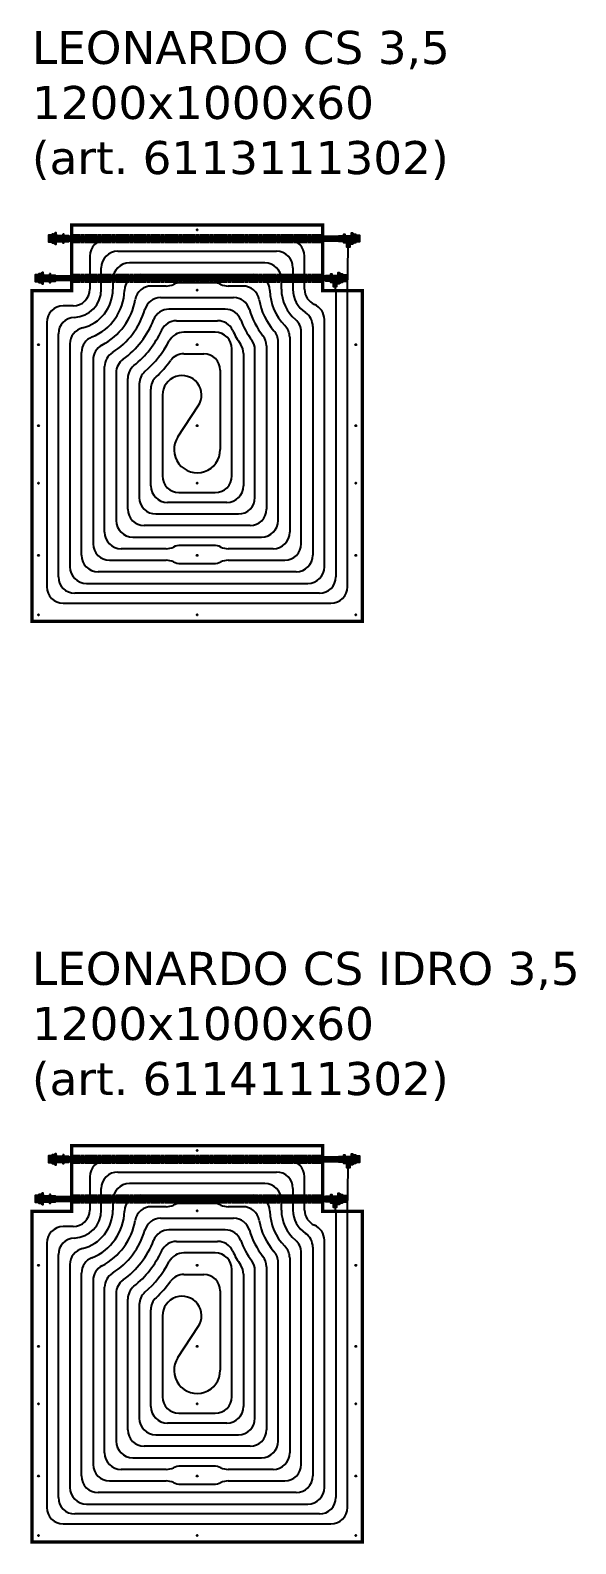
# Model space of a CAD drawing. Header units: millimetres. Extents: x 811 to 39016, y -8361 to 5964.
# Drawn here: x 19155 to 20806, y 903 to 5484 of the extents above; entities that cross this region are included whole.
import ezdxf

# ---------------------------------------------------------------- set-up
doc = ezdxf.new("R2010")
doc.units = ezdxf.units.MM
doc.linetypes.add('ACAD_ISO02W100', pattern=[15, 12, -3])
doc.linetypes.add('CENTER', pattern=[25.4, 15.875, -3.175, 3.175, -3.175])
for name, color, linetype in [('Pannelli Leonardo', 7, 'Continuous'), ('Raccorderia', 8, 'Continuous'), ('Testi_Cornici', 7, 'Continuous')]:
    doc.layers.add(name, color=color, linetype=linetype)
doc.styles.add('style1', font='verdana.ttf')

# ---------------------------------------------------------------- blocks, each defined once
blk = doc.blocks.new('T 20-10-CS')
at = {"layer": 'Raccorderia', "linetype": 'ByBlock'}
h = blk.add_hatch(color=9, dxfattribs=at)
h.dxf.hatch_style = 1
h.paths.add_polyline_path([(-12.8, 8.6), (-28, 8.6), (-28, -8.6), (-12.8, -8.6)])
h = blk.add_hatch(color=256, dxfattribs=at)
h.dxf.hatch_style = 1
h.paths.add_polyline_path([(9.8, 13), (4.4, 13), (4.4, 25.7), (-4.4, 25.7), (-4.4, 13), (-12.8, 13), (-12.8, 8.6), (-12.8, -8.6), (-12.8, -13), (-9.8, -13), (-9.8, -8.6), (9.8, -8.6)])
h = blk.add_hatch(color=251, dxfattribs=at)
h.dxf.hatch_style = 1
h.paths.add_polyline_path([(33.8, 10), (22.8, 10), (21.8, 13), (19.6, 13), (19.6, 9.8), (15.9, 9.8), (15.9, 14.9), (12.8, 14.9), (12.8, 17), (9.8, 17), (9.8, 13), (9.8, 0), (33.8, 0)])
h.paths.add_polyline_path([(33.8, 0), (9.8, 0), (9.8, -8.6), (9.8, -17), (12.8, -17), (12.8, -14.8), (15.9, -14.8), (15.9, -9.7), (19.6, -9.7), (19.6, -13), (21.8, -13), (22.8, -10), (33.8, -10)])
for p, q in [((-12.8, -8.6), (-12.8, 8.6)), ((9.8, -8.6), (9.8, 13))]:
    blk.add_line(p, q, dxfattribs=at)
blk.add_lwpolyline([(9.8, 13), (4.4, 13), (4.4, 25.7), (-4.4, 25.7), (-4.4, 13), (-12.8, 13), (-12.8, 8.6), (-28, 8.6), (-28, -8.6), (-12.8, -8.6), (-12.8, -13), (-9.8, -13), (-9.8, -8.6), (9.8, -8.6), (9.8, -17), (12.8, -17), (12.8, -14.8), (15.9, -14.8), (15.9, -9.7), (19.6, -9.7), (19.6, -13), (21.8, -13), (22.8, -10), (33.8, -10), (33.8, 10), (22.8, 10), (21.8, 13), (19.6, 13), (19.6, 9.8), (15.9, 9.8), (15.9, 14.9), (12.8, 14.9), (12.8, 17), (9.8, 17)], close=True, dxfattribs=at)
blk = doc.blocks.new('Nipples 20-CS')
at = {"layer": 'Raccorderia', "linetype": 'ByBlock'}
h = blk.add_hatch(color=9, dxfattribs=at)
h.dxf.hatch_style = 1
h.paths.add_polyline_path([(-21.5, 8.6), (-36.7, 8.6), (-36.7, 0), (-21.5, 0)])
h.paths.add_polyline_path([(-21.5, 0), (-36.7, 0), (-36.7, -8.6), (-21.5, -8.6)])
h = blk.add_hatch(color=256, dxfattribs=at)
h.dxf.hatch_style = 1
h.paths.add_polyline_path([(-18.5, 13), (-21.5, 13), (-21.5, 8.6), (-21.5, 0), (-18.5, 0)])
h.paths.add_polyline_path([(1.1, 8.6), (-18.5, 8.6), (-18.5, 0), (1.1, 0)])
h.paths.add_polyline_path([(1.1, 0), (-18.5, 0), (-9.1, -8.6), (1.1, -8.6)])
h.paths.add_polyline_path([(-18.5, 0), (-21.5, 0), (-21.5, -8.6), (-21.5, -13), (-18.5, -13), (-18.5, -8.6), (-9.1, -8.6)])
h = blk.add_hatch(color=251, dxfattribs=at)
h.dxf.hatch_style = 1
h.paths.add_polyline_path([(25.1, 10), (14.6, 10), (13.7, 13), (10.9, 13), (10.9, 9.7), (7.2, 9.7), (7.2, 14.8), (4.1, 14.8), (4.1, 17), (1.1, 17), (1.1, 13), (1.1, 0), (25.1, 0)])
h.paths.add_polyline_path([(25.1, 0), (1.1, 0), (1.1, -8.6), (1.1, -17), (4.1, -17), (4.1, -14.9), (7.2, -14.9), (7.2, -9.8), (10.9, -9.8), (10.9, -13), (13.7, -13), (14.6, -10), (25.1, -10)])
for p, q in [((-21.5, -8.6), (-21.5, 8.6)), ((1.1, 13), (1.1, -8.6))]:
    blk.add_line(p, q, dxfattribs=at)
blk.add_lwpolyline([(-18.5, 13), (-18.5, 8.6), (1.1, 8.6), (1.1, 17), (4.1, 17), (4.1, 14.8), (7.2, 14.8), (7.2, 9.7), (10.9, 9.7), (10.9, 13), (13.7, 13), (14.6, 10), (25.1, 10), (25.1, -10), (14.6, -10), (13.7, -13), (10.9, -13), (10.9, -9.8), (7.2, -9.8), (7.2, -14.9), (4.1, -14.9), (4.1, -17), (1.1, -17), (1.1, -8.6), (-18.5, -8.6), (-18.5, -13), (-21.5, -13), (-21.5, -8.6), (-36.7, -8.6), (-36.7, 8.6), (-21.5, 8.6), (-21.5, 13)], close=True, dxfattribs=at)
blk = doc.blocks.new('Mezzo pannello 35-1200x1000')
at = {"color": 252, "linetype": 'ACAD_ISO02W100', "ltscale": 0.01}
for p, q in [((-880, -30.4), (-120.2, -30.4)), ((-880, -52.5), (-120.2, -52.5)), ((-880, -150.2), (-120.2, -150.2)), ((-880, -172.2), (-120.2, -172.2))]:
    blk.add_line(p, q, dxfattribs=at)
at = {"color": 251}
for p, q in [((-225, -45), (-775, -45)), ((-740, -80), (-260, -80)), ((-45, -200), (-42.8, -67.2)), ((-825, -95), (-825, -195)), ((-790, -195), (-790, -130)), ((-295, -115), (-705, -115)), ((-210, -130), (-210, -195)), ((-175, -195), (-175, -95)), ((-755, -165), (-755, -195)), ((-670.1, -150), (-329.9, -150)), ((-450, -175), (-550, -175)), ((-245, -195), (-245, -165)), ((-593.6, -185), (-638.4, -185)), ((-610.4, -220), (-389.6, -220)), ((-361.6, -185), (-406.4, -185)), ((-80, -200), (-82.8, -187)), ((-80, -200), (-80, -1065)), ((-45, -1095), (-45, -200)), ((-875, -245), (-905, -245)), ((-414.8, -255), (-585.2, -255)), ((-955, -295), (-955, -1095)), ((-562, -290), (-438, -290)), ((-150, -307.2), (-150, -1000)), ((-115, -1035), (-115, -286.7)), ((-920, -1065), (-920, -329.9)), ((-885, -360.2), (-885, -1035)), ((-445, -325), (-540.3, -325)), ((-255, -895), (-255, -353.7)), ((-220, -339.9), (-220, -930)), ((-185, -965), (-185, -324.6)), ((-850, -1000), (-850, -385.8)), ((-815, -408.3), (-815, -965)), ((-540, -390), (-480, -390)), ((-395, -760), (-395, -375)), ((-360, -389.4), (-360, -790)), ((-325, -825), (-325, -378.3)), ((-290, -366.5), (-290, -860)), ((-780, -930), (-780, -428.7)), ((-745, -447.4), (-745, -895)), ((-430, -440), (-430, -680)), ((-710, -860), (-710, -464.8)), ((-675, -481.2), (-675, -825)), ((-640, -790), (-640, -496.7)), ((-605, -515.1), (-605, -760)), ((-558.4, -641.4), (-496.5, -547.8)), ((-555, -810), (-445, -810)), ((-410, -840), (-590, -840)), ((-340, -910), (-660, -910)), ((-625, -875), (-375, -875)), ((-695, -945), (-305, -945)), ((-593.6, -980), (-730, -980)), ((-450, -970), (-550, -970)), ((-270, -980), (-406.4, -980)), ((-200, -1050), (-800, -1050)), ((-765, -1015), (-593.6, -1015)), ((-550, -1025), (-450, -1025)), ((-406.4, -1015), (-235, -1015)), ((-835, -1085), (-165, -1085)), ((-905, -1145), (-95, -1145)), ((-130, -1115), (-870, -1115))]:
    blk.add_line(p, q, dxfattribs=at)
at = {"color": 31, "linetype": 'CENTER', "true_color": 0xffb997}
for p, q in [((-497.9, -15), (-502.1, -15)), ((-500, -12.9), (-500, -17.1)), ((-497.9, -197.5), (-502.1, -197.5)), ((-500, -195.4), (-500, -199.6)), ((-982.1, -362.5), (-977.9, -362.5)), ((-980, -360.4), (-980, -364.6)), ((-497.9, -362.5), (-502.1, -362.5)), ((-500, -360.4), (-500, -364.6)), ((-17.9, -362.5), (-22.1, -362.5)), ((-20, -360.4), (-20, -364.6)), ((-982.1, -607.5), (-977.9, -607.5)), ((-980, -605.4), (-980, -609.6)), ((-497.9, -607.5), (-502.1, -607.5)), ((-500, -605.4), (-500, -609.6)), ((-17.9, -607.5), (-22.1, -607.5)), ((-20, -605.4), (-20, -609.6)), ((-982.1, -781.5), (-977.9, -781.5)), ((-980, -779.4), (-980, -783.6)), ((-497.9, -781.5), (-502.1, -781.5)), ((-500, -779.4), (-500, -783.6)), ((-17.9, -781.5), (-22.1, -781.5)), ((-20, -779.4), (-20, -783.6)), ((-982.1, -1000), (-977.9, -1000)), ((-980, -997.9), (-980, -1002.1)), ((-497.9, -1000), (-502.1, -1000)), ((-500, -997.9), (-500, -1002.1)), ((-17.9, -1000), (-22.1, -1000)), ((-20, -997.9), (-20, -1002.1)), ((-982.1, -1180), (-977.9, -1180)), ((-980, -1177.9), (-980, -1182.1)), ((-497.9, -1180), (-502.1, -1180)), ((-500, -1177.9), (-500, -1182.1)), ((-17.9, -1180), (-22.1, -1180)), ((-20, -1177.9), (-20, -1182.1))]:
    blk.add_line(p, q, dxfattribs=at)
at = {"const_width": 10}
blk.add_lwpolyline([(0, -1200), (0, -199.2), (-120.2, -199.2), (-120.2, 0), (-879.8, 0), (-879.8, -199.2), (-1000, -199.2), (-1000, -1200)], close=True, dxfattribs=at)
at = {"color": 11, "const_width": 20}
blk.add_lwpolyline([(-55.6, -41.5), (-903.6, -41.5)], dxfattribs=at)
at = {"color": 171, "linetype": 'Continuous', "const_width": 20}
blk.add_lwpolyline([(-95.6, -161.3), (-943.6, -161.3)], dxfattribs=at)
at = {"color": 4, "linetype": 'Continuous', "true_color": 0x00ffff}
for centre in [(-500, -15), (-500, -197.5), (-980, -362.5), (-500, -362.5), (-20, -362.5), (-980, -607.5), (-500, -607.5), (-20, -607.5), (-980, -781.5), (-500, -781.5), (-20, -781.5), (-980, -1000), (-500, -1000), (-20, -1000), (-980, -1180), (-500, -1180), (-20, -1180)]:
    blk.add_circle(centre, 1.75, dxfattribs=at)
at = {"color": 251}
for centre, radius, start, end in [((-775, -95), 50, 90, 180), ((-225, -95), 50, 0, 90), ((-740, -130), 50, 90, 180), ((-260, -130), 50, 0, 90), ((-705, -165), 50, 90, 180), ((-295, -165), 50, 0, 90), ((-670.1, -200), 50, 90, 178.6024), ((-593.6, -135), 50, 270, 295.8419), ((-550, -225), 50, 90, 115.8419), ((-450, -225), 50, 64.1581, 90), ((-406.4, -135), 50, 244.1581, 270), ((-329.9, -200), 50, 1.3976, 90), ((-875, -195), 50, 270, 0), ((-875, -195), 85, 272.1226, 0), ((-875, -195), 120, 283.609, 0), ((-875, -195), 155, 291.4601, 358.6024), ((-875, -195), 190, 297.2796, 350.4059), ((-638.4, -235), 50, 90, 170.4059), ((-610.4, -270), 50, 90, 164.1734), ((-389.6, -270), 50, 15.8266, 90), ((-361.6, -235), 50, 9.5941, 90), ((-125, -195), 190, 189.5941, 221.4096), ((-125, -195), 155, 181.3976, 224.983), ((-125, -195), 120, 180, 229.6798), ((-125, -195), 85, 180, 236.251), ((-125, -195), 50, 180, 246.4218), ((-905, -295), 50, 90, 180), ((-875, -195), 225, 301.8214, 344.1734), ((-585.2, -305), 50, 90, 159.2164), ((-414.8, -305), 50, 20.7836, 90), ((-125, -195), 225, 195.8266, 218.5727), ((-200, -307.2), 50, 0, 56.251), ((-165, -286.7), 50, 0, 66.4218), ((-870, -329.9), 50, 92.1226, 180), ((-835, -360.2), 50, 103.609, 180), ((-875, -195), 260, 305.4959, 339.2164), ((-875, -195), 295, 308.5493, 335.1471), ((-562, -340), 50, 90, 155.1471), ((-438, -340), 50, 24.8529, 90), ((-125, -195), 295, 204.8529, 214.3012), ((-125, -195), 260, 200.7836, 216.2493), ((-270, -339.9), 50, 0, 44.983), ((-235, -324.6), 50, 0, 49.6798), ((-800, -385.8), 50, 111.4601, 180), ((-765, -408.3), 50, 117.2796, 180), ((-875, -195), 330, 311.1395, 331.7263), ((-540.3, -375), 50, 90, 151.7263), ((-445, -375), 50, 0, 90), ((-410, -389.4), 50, 0, 34.3012), ((-375, -378.3), 50, 0, 36.2493), ((-340, -366.5), 50, 0, 38.5727), ((-305, -353.7), 50, 0, 41.4096), ((-730, -428.7), 50, 121.8214, 180), ((-695, -447.4), 50, 125.4959, 180), ((-875, -195), 365, 313.3732, 323.8173), ((-540, -440), 50, 90, 143.8173), ((-480, -440), 50, 0, 90), ((-660, -464.8), 50, 128.5493, 180), ((-625, -481.2), 50, 131.1395, 180), ((-545.8, -515.1), 59.2, 326.5146, 180), ((-590, -496.7), 50, 133.3732, 180), ((-500, -680), 70, 146.5146, 0), ((-555, -760), 50, 180, 270), ((-445, -760), 50, 270, 0), ((-590, -790), 50, 180, 270), ((-410, -790), 50, 270, 0), ((-660, -860), 50, 180, 270), ((-625, -825), 50, 180, 270), ((-375, -825), 50, 270, 0), ((-340, -860), 50, 270, 0), ((-695, -895), 50, 180, 270), ((-305, -895), 50, 270, 0), ((-730, -930), 50, 180, 270), ((-270, -930), 50, 270, 0), ((-800, -1000), 50, 180, 270), ((-765, -965), 50, 180, 270), ((-593.6, -930), 50, 270, 295.8419), ((-550, -1020), 50, 90, 115.8419), ((-450, -1020), 50, 64.1581, 90), ((-406.4, -930), 50, 244.1581, 270), ((-235, -965), 50, 270, 0), ((-200, -1000), 50, 270, 0), ((-835, -1035), 50, 180, 270), ((-593.6, -1065), 50, 64.1581, 90), ((-550, -975), 50, 244.1581, 270), ((-450, -975), 50, 270, 295.8419), ((-406.4, -1065), 50, 90, 115.8419), ((-165, -1035), 50, 270, 0), ((-905, -1095), 50, 180, 270), ((-870, -1065), 50, 180, 270), ((-130, -1065), 50, 270, 0), ((-95, -1095), 50, 270, 0)]:
    blk.add_arc(centre, radius, start, end, dxfattribs=at)
at = {"linetype": 'ByBlock', "xscale": -1}
for p in [(-925.1, -41.5), (-965.1, -161.3)]:
    blk.add_blockref('Nipples 20-CS', p, dxfattribs=at)
at = {"linetype": 'ByBlock', "xscale": -1, "rotation": 180}
for p in [(-42.8, -41.5), (-82.8, -161.3)]:
    blk.add_blockref('T 20-10-CS', p, dxfattribs=at)
blk = doc.blocks.new('Mezzo pannello Idro 35-1200X1000')
at = {"color": 252, "linetype": 'ACAD_ISO02W100', "ltscale": 0.01}
for p, q in [((-880, -30.4), (-120.2, -30.4)), ((-880, -52.5), (-120.2, -52.5)), ((-880, -150.2), (-120.2, -150.2)), ((-880, -172.2), (-120.2, -172.2))]:
    blk.add_line(p, q, dxfattribs=at)
at = {"color": 93}
for p, q in [((-225, -45), (-775, -45)), ((-740, -80), (-260, -80)), ((-45, -200), (-42.8, -67.2)), ((-825, -95), (-825, -195)), ((-790, -195), (-790, -130)), ((-295, -115), (-705, -115)), ((-210, -130), (-210, -195)), ((-175, -195), (-175, -95)), ((-755, -165), (-755, -195)), ((-670.1, -150), (-329.9, -150)), ((-450, -175), (-550, -175)), ((-245, -195), (-245, -165)), ((-593.6, -185), (-638.4, -185)), ((-610.4, -220), (-389.6, -220)), ((-361.6, -185), (-406.4, -185)), ((-80, -200), (-82.8, -187)), ((-80, -200), (-80, -1065)), ((-45, -1095), (-45, -200)), ((-875, -245), (-905, -245)), ((-414.8, -255), (-585.2, -255)), ((-955, -295), (-955, -1095)), ((-562, -290), (-438, -290)), ((-150, -307.2), (-150, -1000)), ((-115, -1035), (-115, -286.7)), ((-920, -1065), (-920, -329.9)), ((-885, -360.2), (-885, -1035)), ((-445, -325), (-540.3, -325)), ((-255, -895), (-255, -353.7)), ((-220, -339.9), (-220, -930)), ((-185, -965), (-185, -324.6)), ((-850, -1000), (-850, -385.8)), ((-815, -408.3), (-815, -965)), ((-540, -390), (-480, -390)), ((-395, -760), (-395, -375)), ((-360, -389.4), (-360, -790)), ((-325, -825), (-325, -378.3)), ((-290, -366.5), (-290, -860)), ((-780, -930), (-780, -428.7)), ((-745, -447.4), (-745, -895)), ((-430, -440), (-430, -680)), ((-710, -860), (-710, -464.8)), ((-675, -481.2), (-675, -825)), ((-640, -790), (-640, -496.7)), ((-605, -515.1), (-605, -760)), ((-558.4, -641.4), (-496.5, -547.8)), ((-555, -810), (-445, -810)), ((-410, -840), (-590, -840)), ((-340, -910), (-660, -910)), ((-625, -875), (-375, -875)), ((-695, -945), (-305, -945)), ((-593.6, -980), (-730, -980)), ((-450, -970), (-550, -970)), ((-270, -980), (-406.4, -980)), ((-200, -1050), (-800, -1050)), ((-765, -1015), (-593.6, -1015)), ((-550, -1025), (-450, -1025)), ((-406.4, -1015), (-235, -1015)), ((-835, -1085), (-165, -1085)), ((-905, -1145), (-95, -1145)), ((-130, -1115), (-870, -1115))]:
    blk.add_line(p, q, dxfattribs=at)
at = {"color": 31, "linetype": 'CENTER', "true_color": 0xffb997}
for p, q in [((-497.9, -15), (-502.1, -15)), ((-500, -12.9), (-500, -17.1)), ((-497.9, -197.5), (-502.1, -197.5)), ((-500, -195.4), (-500, -199.6)), ((-982.1, -362.5), (-977.9, -362.5)), ((-980, -360.4), (-980, -364.6)), ((-497.9, -362.5), (-502.1, -362.5)), ((-500, -360.4), (-500, -364.6)), ((-17.9, -362.5), (-22.1, -362.5)), ((-20, -360.4), (-20, -364.6)), ((-982.1, -607.5), (-977.9, -607.5)), ((-980, -605.4), (-980, -609.6)), ((-497.9, -607.5), (-502.1, -607.5)), ((-500, -605.4), (-500, -609.6)), ((-17.9, -607.5), (-22.1, -607.5)), ((-20, -605.4), (-20, -609.6)), ((-982.1, -781.5), (-977.9, -781.5)), ((-980, -779.4), (-980, -783.6)), ((-497.9, -781.5), (-502.1, -781.5)), ((-500, -779.4), (-500, -783.6)), ((-17.9, -781.5), (-22.1, -781.5)), ((-20, -779.4), (-20, -783.6)), ((-982.1, -1000), (-977.9, -1000)), ((-980, -997.9), (-980, -1002.1)), ((-497.9, -1000), (-502.1, -1000)), ((-500, -997.9), (-500, -1002.1)), ((-17.9, -1000), (-22.1, -1000)), ((-20, -997.9), (-20, -1002.1)), ((-982.1, -1180), (-977.9, -1180)), ((-980, -1177.9), (-980, -1182.1)), ((-497.9, -1180), (-502.1, -1180)), ((-500, -1177.9), (-500, -1182.1)), ((-17.9, -1180), (-22.1, -1180)), ((-20, -1177.9), (-20, -1182.1))]:
    blk.add_line(p, q, dxfattribs=at)
at = {"const_width": 10}
blk.add_lwpolyline([(0, -1200), (0, -199.2), (-120.2, -199.2), (-120.2, 0), (-879.8, 0), (-879.8, -199.2), (-1000, -199.2), (-1000, -1200)], close=True, dxfattribs=at)
at = {"color": 11, "const_width": 20}
blk.add_lwpolyline([(-55.6, -41.5), (-903.6, -41.5)], dxfattribs=at)
at = {"color": 171, "linetype": 'Continuous', "const_width": 20}
blk.add_lwpolyline([(-95.6, -161.3), (-943.6, -161.3)], dxfattribs=at)
at = {"color": 4, "linetype": 'Continuous', "true_color": 0x00ffff}
for centre in [(-500, -15), (-500, -197.5), (-980, -362.5), (-500, -362.5), (-20, -362.5), (-980, -607.5), (-500, -607.5), (-20, -607.5), (-980, -781.5), (-500, -781.5), (-20, -781.5), (-980, -1000), (-500, -1000), (-20, -1000), (-980, -1180), (-500, -1180), (-20, -1180)]:
    blk.add_circle(centre, 1.75, dxfattribs=at)
at = {"color": 93}
for centre, radius, start, end in [((-775, -95), 50, 90, 180), ((-225, -95), 50, 0, 90), ((-740, -130), 50, 90, 180), ((-260, -130), 50, 0, 90), ((-705, -165), 50, 90, 180), ((-295, -165), 50, 0, 90), ((-670.1, -200), 50, 90, 178.6024), ((-593.6, -135), 50, 270, 295.8419), ((-550, -225), 50, 90, 115.8419), ((-450, -225), 50, 64.1581, 90), ((-406.4, -135), 50, 244.1581, 270), ((-329.9, -200), 50, 1.3976, 90), ((-875, -195), 50, 270, 0), ((-875, -195), 85, 272.1226, 0), ((-875, -195), 120, 283.609, 0), ((-875, -195), 155, 291.4601, 358.6024), ((-875, -195), 190, 297.2796, 350.4059), ((-638.4, -235), 50, 90, 170.4059), ((-610.4, -270), 50, 90, 164.1734), ((-389.6, -270), 50, 15.8266, 90), ((-361.6, -235), 50, 9.5941, 90), ((-125, -195), 190, 189.5941, 221.4096), ((-125, -195), 155, 181.3976, 224.983), ((-125, -195), 120, 180, 229.6798), ((-125, -195), 85, 180, 236.251), ((-125, -195), 50, 180, 246.4218), ((-905, -295), 50, 90, 180), ((-875, -195), 225, 301.8214, 344.1734), ((-585.2, -305), 50, 90, 159.2164), ((-414.8, -305), 50, 20.7836, 90), ((-125, -195), 225, 195.8266, 218.5727), ((-200, -307.2), 50, 0, 56.251), ((-165, -286.7), 50, 0, 66.4218), ((-870, -329.9), 50, 92.1226, 180), ((-835, -360.2), 50, 103.609, 180), ((-875, -195), 260, 305.4959, 339.2164), ((-875, -195), 295, 308.5493, 335.1471), ((-562, -340), 50, 90, 155.1471), ((-438, -340), 50, 24.8529, 90), ((-125, -195), 295, 204.8529, 214.3012), ((-125, -195), 260, 200.7836, 216.2493), ((-270, -339.9), 50, 0, 44.983), ((-235, -324.6), 50, 0, 49.6798), ((-800, -385.8), 50, 111.4601, 180), ((-765, -408.3), 50, 117.2796, 180), ((-875, -195), 330, 311.1395, 331.7263), ((-540.3, -375), 50, 90, 151.7263), ((-445, -375), 50, 0, 90), ((-410, -389.4), 50, 0, 34.3012), ((-375, -378.3), 50, 0, 36.2493), ((-340, -366.5), 50, 0, 38.5727), ((-305, -353.7), 50, 0, 41.4096), ((-730, -428.7), 50, 121.8214, 180), ((-695, -447.4), 50, 125.4959, 180), ((-875, -195), 365, 313.3732, 323.8173), ((-540, -440), 50, 90, 143.8173), ((-480, -440), 50, 0, 90), ((-660, -464.8), 50, 128.5493, 180), ((-625, -481.2), 50, 131.1395, 180), ((-545.8, -515.1), 59.2, 326.5146, 180), ((-590, -496.7), 50, 133.3732, 180), ((-500, -680), 70, 146.5146, 0), ((-555, -760), 50, 180, 270), ((-445, -760), 50, 270, 0), ((-590, -790), 50, 180, 270), ((-410, -790), 50, 270, 0), ((-660, -860), 50, 180, 270), ((-625, -825), 50, 180, 270), ((-375, -825), 50, 270, 0), ((-340, -860), 50, 270, 0), ((-695, -895), 50, 180, 270), ((-305, -895), 50, 270, 0), ((-730, -930), 50, 180, 270), ((-270, -930), 50, 270, 0), ((-800, -1000), 50, 180, 270), ((-765, -965), 50, 180, 270), ((-593.6, -930), 50, 270, 295.8419), ((-550, -1020), 50, 90, 115.8419), ((-450, -1020), 50, 64.1581, 90), ((-406.4, -930), 50, 244.1581, 270), ((-235, -965), 50, 270, 0), ((-200, -1000), 50, 270, 0), ((-835, -1035), 50, 180, 270), ((-593.6, -1065), 50, 64.1581, 90), ((-550, -975), 50, 244.1581, 270), ((-450, -975), 50, 270, 295.8419), ((-406.4, -1065), 50, 90, 115.8419), ((-165, -1035), 50, 270, 0), ((-905, -1095), 50, 180, 270), ((-870, -1065), 50, 180, 270), ((-130, -1065), 50, 270, 0), ((-95, -1095), 50, 270, 0)]:
    blk.add_arc(centre, radius, start, end, dxfattribs=at)
at = {"linetype": 'ByBlock', "xscale": -1}
for p in [(-925.1, -41.5), (-965.1, -161.3)]:
    blk.add_blockref('Nipples 20-CS', p, dxfattribs=at)
at = {"linetype": 'ByBlock', "xscale": -1, "rotation": 180}
for p in [(-42.8, -41.5), (-82.8, -161.3)]:
    blk.add_blockref('T 20-10-CS', p, dxfattribs=at)

msp = doc.modelspace()

# ---------------------------------------------------------------- block references
at = {"layer": 'Pannelli Leonardo', "color": 2}
for name, p in [('Mezzo pannello 35-1200x1000', (20160.3, 4894.9)), ('Mezzo pannello Idro 35-1200X1000', (20160.3, 2108.4))]:
    msp.add_blockref(name, p, dxfattribs=at)

# ---------------------------------------------------------------- texts
at = {"layer": 'Testi_Cornici', "char_height": 100, "width": 2917.402, "attachment_point": 1, "style": 'style1'}
for s, insert in [('LEONARDO CS 3,5\\P1200x1000x60\\P(art. 6113111302)', (19160.3, 5482.1)), ('LEONARDO CS IDRO 3,5\\P1200x1000x60\\P(art. 6114111302)', (19160.3, 2694.8))]:
    msp.add_mtext(s, dxfattribs=dict(at, insert=insert))

doc.saveas('drawing.dxf')
